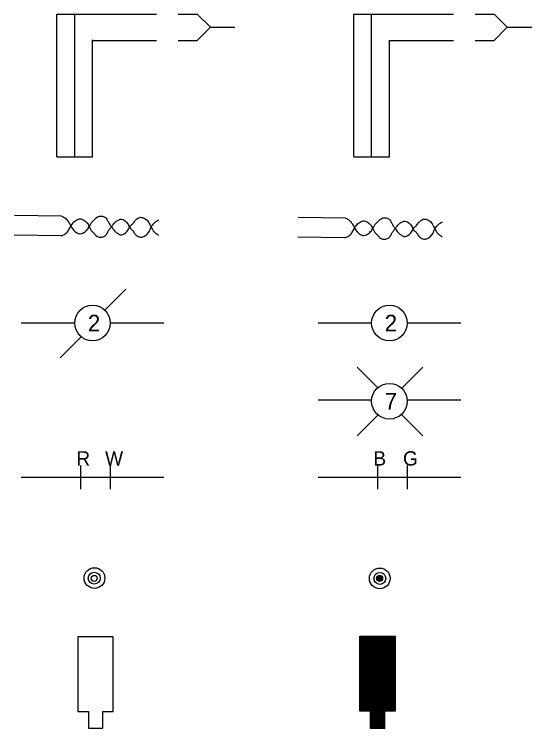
# Model space of a CAD drawing. Extents: x 1709823 to 1716999, y 1398858 to 1402388.
# Drawn here: x 1716716.4 to 1716795.7, y 1401662.1 to 1401771.6 of the extents above; entities that cross this region are included whole.
import ezdxf

# ---------------------------------------------------------------- set-up
doc = ezdxf.new("R2010")
doc.units = 0
doc.layers.add('Signals_PR_Notes', color=7, linetype='Continuous')

msp = doc.modelspace()

# ---------------------------------------------------------------- linework, layer by layer
at = {"layer": 'Signals_PR_Notes'}
for p, q in [((1716722.9, 1401749.76), (1716722.9, 1401771.61)), ((1716722.9, 1401771.61), (1716728.36, 1401771.61)), ((1716725.63, 1401749.76), (1716725.63, 1401771.61)), ((1716728.36, 1401771.61), (1716738.19, 1401771.61)), ((1716741.51, 1401771.61), (1716744.43, 1401771.61)), ((1716744.43, 1401771.61), (1716746.43, 1401769.61)), ((1716768.42, 1401749.76), (1716768.42, 1401771.61)), ((1716768.42, 1401771.61), (1716773.89, 1401771.61)), ((1716771.16, 1401749.76), (1716771.16, 1401771.61)), ((1716773.89, 1401771.61), (1716783.72, 1401771.61)), ((1716787.04, 1401771.61), (1716789.95, 1401771.61)), ((1716789.95, 1401771.61), (1716791.95, 1401769.61)), ((1716744.43, 1401767.6), (1716746.43, 1401769.61)), ((1716746.43, 1401769.61), (1716750.19, 1401769.61)), ((1716789.95, 1401767.6), (1716791.95, 1401769.61)), ((1716791.95, 1401769.61), (1716795.71, 1401769.61)), ((1716728.36, 1401749.76), (1716728.36, 1401767.71)), ((1716728.36, 1401767.6), (1716738.19, 1401767.6)), ((1716741.51, 1401767.6), (1716744.43, 1401767.6)), ((1716773.89, 1401749.76), (1716773.89, 1401767.65)), ((1716773.89, 1401767.6), (1716783.72, 1401767.6)), ((1716787.04, 1401767.6), (1716789.95, 1401767.6)), ((1716722.9, 1401749.76), (1716728.36, 1401749.76)), ((1716768.42, 1401749.76), (1716773.89, 1401749.76)), ((1716723.59, 1401740.64), (1716716.41, 1401740.75)), ((1716767.08, 1401740.33), (1716759.89, 1401740.43)), ((1716723.55, 1401737.64), (1716716.36, 1401737.74)), ((1716767.03, 1401737.32), (1716759.85, 1401737.43)), ((1716730.25, 1401726.24), (1716733.47, 1401729.46)), ((1716725.64, 1401724.27), (1716717.44, 1401724.27)), ((1716739.29, 1401724.27), (1716731.1, 1401724.27)), ((1716771.15, 1401724.27), (1716762.97, 1401724.27)), ((1716784.82, 1401724.27), (1716776.61, 1401724.27)), ((1716726.61, 1401722.17), (1716723.39, 1401718.95)), ((1716772.14, 1401714.26), (1716768.92, 1401717.48)), ((1716775.78, 1401714.26), (1716779, 1401717.48)), ((1716771.18, 1401712.44), (1716762.97, 1401712.44)), ((1716784.82, 1401712.44), (1716776.6, 1401712.44)), ((1716772.14, 1401710.19), (1716768.92, 1401706.97)), ((1716775.78, 1401710.19), (1716779, 1401706.97)), ((1716726.55, 1401698.78), (1716726.55, 1401702.42)), ((1716731.1, 1401698.78), (1716731.1, 1401702.42)), ((1716772.1, 1401698.78), (1716772.1, 1401702.42)), ((1716776.65, 1401698.78), (1716776.65, 1401702.42)), ((1716739.29, 1401700.6), (1716717.44, 1401700.6)), ((1716784.82, 1401700.6), (1716762.97, 1401700.6))]:
    msp.add_line(p, q, dxfattribs=at)
msp.add_lwpolyline([(1716772.44, 1401685.55), (1716772.31, 1401685.53), (1716772.21, 1401685.48), (1716772.13, 1401685.41), (1716772.06, 1401685.32), (1716772.01, 1401685.17), (1716772.02, 1401685.02), (1716772.1, 1401684.88), (1716772.22, 1401684.78), (1716772.41, 1401684.72), (1716772.56, 1401684.74), (1716772.68, 1401684.84), (1716772.77, 1401684.96), (1716772.8, 1401685.07), (1716772.81, 1401685.2), (1716772.76, 1401685.32), (1716772.68, 1401685.43), (1716772.58, 1401685.49), (1716772.46, 1401685.5), (1716772.3, 1401685.47), (1716772.18, 1401685.41), (1716772.11, 1401685.3), (1716772.07, 1401685.18), (1716772.09, 1401685.04), (1716772.16, 1401684.9), (1716772.25, 1401684.83), (1716772.43, 1401684.78), (1716772.55, 1401684.82), (1716772.68, 1401684.92), (1716772.75, 1401685.06), (1716772.73, 1401685.23), (1716772.64, 1401685.35), (1716772.54, 1401685.43), (1716772.34, 1401685.41), (1716772.21, 1401685.34), (1716772.13, 1401685.22), (1716772.14, 1401685.09), (1716772.18, 1401684.96), (1716772.3, 1401684.87), (1716772.43, 1401684.83), (1716772.56, 1401684.9), (1716772.68, 1401685), (1716772.68, 1401685.14), (1716772.63, 1401685.27), (1716772.55, 1401685.34), (1716772.43, 1401685.36), (1716772.31, 1401685.32), (1716772.24, 1401685.27), (1716772.2, 1401685.19), (1716772.22, 1401685.03), (1716772.3, 1401684.93), (1716772.46, 1401684.9), (1716772.58, 1401684.98), (1716772.64, 1401685.1), (1716772.59, 1401685.22), (1716772.47, 1401685.3), (1716772.36, 1401685.29), (1716772.29, 1401685.22), (1716772.28, 1401685.12), (1716772.33, 1401684.99), (1716772.46, 1401684.96), (1716772.55, 1401685.02), (1716772.57, 1401685.12), (1716772.52, 1401685.21), (1716772.46, 1401685.25), (1716772.35, 1401685.2), (1716772.35, 1401685.11), (1716772.36, 1401685.03), (1716772.45, 1401685.02), (1716772.52, 1401685.06), (1716772.5, 1401685.16), (1716772.43, 1401685.19), (1716772.41, 1401685.15), (1716772.41, 1401685.08), (1716772.44, 1401685.05), (1716772.46, 1401685.11)], dxfattribs=at)
for points in [[(1716726.12, 1401676.18), (1716726.12, 1401664.7), (1716727.76, 1401664.7), (1716727.76, 1401662.14), (1716729.93, 1401662.14), (1716729.93, 1401664.7), (1716731.53, 1401664.7), (1716731.53, 1401676.18)], [(1716769.36, 1401676.25), (1716774.76, 1401676.25), (1716774.76, 1401664.74), (1716769.36, 1401664.74)], [(1716769.49, 1401676.12), (1716774.63, 1401676.11), (1716774.63, 1401664.87), (1716769.49, 1401664.88)], [(1716769.63, 1401675.98), (1716774.5, 1401675.98), (1716774.5, 1401665.01), (1716769.63, 1401665.01)], [(1716769.73, 1401675.88), (1716774.39, 1401675.88), (1716774.39, 1401665.11), (1716769.73, 1401665.11)], [(1716769.86, 1401675.75), (1716774.26, 1401675.74), (1716774.26, 1401665.24), (1716769.86, 1401665.25)], [(1716769.97, 1401675.64), (1716774.15, 1401675.63), (1716774.15, 1401665.35), (1716769.97, 1401665.36)], [(1716770.13, 1401675.47), (1716773.99, 1401675.48), (1716773.99, 1401665.52), (1716770.13, 1401665.52)], [(1716770.24, 1401675.37), (1716773.88, 1401675.37), (1716773.88, 1401665.62), (1716770.24, 1401665.62)], [(1716770.35, 1401675.27), (1716773.78, 1401675.27), (1716773.78, 1401665.73), (1716770.35, 1401665.73)], [(1716770.45, 1401675.16), (1716773.67, 1401675.16), (1716773.67, 1401665.83), (1716770.45, 1401665.83)], [(1716770.56, 1401675.05), (1716773.56, 1401675.05), (1716773.56, 1401665.94), (1716770.56, 1401665.94)], [(1716770.7, 1401674.91), (1716773.43, 1401674.91), (1716773.43, 1401666.07), (1716770.7, 1401666.08)], [(1716770.8, 1401674.81), (1716773.32, 1401674.8), (1716773.32, 1401666.19), (1716770.8, 1401666.19)], [(1716770.88, 1401674.73), (1716773.24, 1401674.73), (1716773.24, 1401666.26), (1716770.88, 1401666.27)], [(1716770.94, 1401674.67), (1716773.18, 1401674.67), (1716773.19, 1401666.32), (1716770.94, 1401666.32)], [(1716771.07, 1401674.54), (1716773.05, 1401674.54), (1716773.05, 1401666.45), (1716771.07, 1401666.46)], [(1716771.17, 1401674.44), (1716772.95, 1401674.43), (1716772.95, 1401666.56), (1716771.17, 1401666.56)], [(1716771.29, 1401674.32), (1716772.84, 1401674.33), (1716772.84, 1401666.66), (1716771.29, 1401666.66)], [(1716771.36, 1401674.25), (1716772.76, 1401674.24), (1716772.76, 1401666.75), (1716771.36, 1401666.75)], [(1716771.47, 1401674.13), (1716772.65, 1401674.14), (1716772.66, 1401666.85), (1716771.47, 1401666.85)], [(1716771.6, 1401674), (1716772.52, 1401674), (1716772.52, 1401666.98), (1716771.6, 1401666.99)], [(1716771.74, 1401673.87), (1716772.39, 1401673.87), (1716772.38, 1401667.12), (1716771.74, 1401667.12)], [(1716771.9, 1401673.71), (1716772.22, 1401673.71), (1716772.22, 1401667.28), (1716771.91, 1401667.28)], [(1716772.01, 1401673.6), (1716772.12, 1401673.6), (1716772.12, 1401667.38), (1716772.01, 1401667.39)], [(1716770.99, 1401664.77), (1716773.16, 1401664.77), (1716773.16, 1401662.07), (1716770.99, 1401662.08)], [(1716771.04, 1401664.71), (1716773.1, 1401664.71), (1716773.1, 1401662.12), (1716771.04, 1401662.13)], [(1716771.13, 1401664.63), (1716773.02, 1401664.63), (1716773.03, 1401662.21), (1716771.13, 1401662.21)], [(1716771.17, 1401664.59), (1716772.98, 1401664.59), (1716772.98, 1401662.25), (1716771.17, 1401662.25)], [(1716771.27, 1401664.49), (1716772.87, 1401664.48), (1716772.87, 1401662.36), (1716771.28, 1401662.36)], [(1716771.43, 1401664.32), (1716772.71, 1401664.32), (1716772.71, 1401662.52), (1716771.44, 1401662.52)], [(1716771.6, 1401664.16), (1716772.55, 1401664.15), (1716772.55, 1401662.68), (1716771.6, 1401662.68)], [(1716771.69, 1401664.08), (1716772.47, 1401664.08), (1716772.47, 1401662.77), (1716771.69, 1401662.77)], [(1716771.78, 1401663.97), (1716772.37, 1401663.97), (1716772.37, 1401662.87), (1716771.78, 1401662.87)], [(1716771.89, 1401663.87), (1716772.26, 1401663.87), (1716772.26, 1401662.97), (1716771.89, 1401662.97)], [(1716772, 1401663.76), (1716772.15, 1401663.76), (1716772.15, 1401663.08), (1716772, 1401663.08)]]:
    msp.add_lwpolyline(points, close=True, dxfattribs=at)
for centre, radius in [((1716728.36, 1401724.27), 2.73), ((1716773.89, 1401724.27), 2.73), ((1716773.89, 1401712.28), 2.73), ((1716728.66, 1401685.17), 1.59), ((1716728.63, 1401685.15), 0.911), ((1716772.41, 1401685.12), 1.59), ((1716772.42, 1401685.11), 0.911), ((1716728.62, 1401685.12), 0.455), ((1716772.39, 1401685.13), 0.455)]:
    msp.add_circle(centre, radius, dxfattribs=at)
for points in [[(1716723.59, 1401740.64), (1716724.1, 1401740.42), (1716724.55, 1401739.98), (1716724.87, 1401739.46), (1716725.39, 1401738.59), (1716725.94, 1401738.11), (1716726.48, 1401737.94), (1716726.9, 1401738.07), (1716727.39, 1401738.42), (1716727.81, 1401738.97), (1716728.04, 1401739.4), (1716728.26, 1401739.75), (1716728.62, 1401740.07), (1716728.94, 1401740.42), (1716729.29, 1401740.61), (1716729.9, 1401740.64), (1716730.37, 1401740.44), (1716730.68, 1401739.95), (1716730.93, 1401739.51), (1716731.23, 1401739.07), (1716731.58, 1401738.59), (1716731.99, 1401738.16), (1716732.2, 1401738.04), (1716732.57, 1401737.81), (1716733.42, 1401738.12), (1716733.88, 1401738.66), (1716734.18, 1401739.19), (1716734.56, 1401739.52), (1716734.78, 1401739.85), (1716735.12, 1401740.18), (1716735.74, 1401740.48), (1716736.26, 1401740.35), (1716736.84, 1401739.91), (1716737.25, 1401739.16), (1716737.67, 1401738.43), (1716738.07, 1401738.03), (1716738.5, 1401737.75)], [(1716723.53, 1401737.63), (1716724.05, 1401737.85), (1716724.51, 1401738.27), (1716724.85, 1401738.78), (1716725.4, 1401739.63), (1716725.95, 1401740.1), (1716726.5, 1401740.25), (1716726.92, 1401740.1), (1716727.4, 1401739.74), (1716727.81, 1401739.19), (1716728.01, 1401738.75), (1716728.23, 1401738.39), (1716728.57, 1401738.05), (1716728.88, 1401737.7), (1716729.23, 1401737.5), (1716729.84, 1401737.45), (1716730.32, 1401737.64), (1716730.64, 1401738.12), (1716730.9, 1401738.55), (1716731.22, 1401738.98), (1716731.58, 1401739.45), (1716732, 1401739.87), (1716732.22, 1401739.99), (1716732.59, 1401740.2), (1716733.43, 1401739.87), (1716733.88, 1401739.31), (1716734.16, 1401738.78), (1716734.53, 1401738.44), (1716734.74, 1401738.1), (1716735.07, 1401737.76), (1716735.68, 1401737.44), (1716736.21, 1401737.55), (1716736.8, 1401737.97), (1716737.23, 1401738.72), (1716737.67, 1401739.44), (1716738.09, 1401739.82), (1716738.53, 1401740.09)], [(1716767.03, 1401737.33), (1716767.55, 1401737.54), (1716768.01, 1401737.97), (1716768.35, 1401738.48), (1716768.89, 1401739.33), (1716769.45, 1401739.79), (1716770, 1401739.95), (1716770.41, 1401739.8), (1716770.9, 1401739.44), (1716771.3, 1401738.89), (1716771.51, 1401738.45), (1716771.72, 1401738.09), (1716772.07, 1401737.75), (1716772.38, 1401737.4), (1716772.73, 1401737.19), (1716773.34, 1401737.15), (1716773.81, 1401737.33), (1716774.14, 1401737.82), (1716774.4, 1401738.25), (1716774.72, 1401738.68), (1716775.08, 1401739.14), (1716775.5, 1401739.57), (1716775.71, 1401739.68), (1716776.09, 1401739.9), (1716776.93, 1401739.57), (1716777.38, 1401739.01), (1716777.66, 1401738.48), (1716778.03, 1401738.14), (1716778.24, 1401737.8), (1716778.57, 1401737.46), (1716779.18, 1401737.14), (1716779.71, 1401737.25), (1716780.3, 1401737.67), (1716780.72, 1401738.41), (1716781.17, 1401739.13), (1716781.59, 1401739.52), (1716782.02, 1401739.79)], [(1716767.09, 1401740.38), (1716767.6, 1401740.15), (1716768.05, 1401739.71), (1716768.37, 1401739.2), (1716768.89, 1401738.33), (1716769.44, 1401737.85), (1716769.98, 1401737.68), (1716770.4, 1401737.81), (1716770.89, 1401738.16), (1716771.31, 1401738.7), (1716771.54, 1401739.13), (1716771.76, 1401739.48), (1716772.12, 1401739.81), (1716772.44, 1401740.16), (1716772.79, 1401740.35), (1716773.4, 1401740.38), (1716773.87, 1401740.18), (1716774.18, 1401739.68), (1716774.43, 1401739.25), (1716774.73, 1401738.81), (1716775.08, 1401738.33), (1716775.49, 1401737.9), (1716775.7, 1401737.78), (1716776.07, 1401737.55), (1716776.92, 1401737.85), (1716777.38, 1401738.4), (1716777.68, 1401738.93), (1716778.06, 1401739.25), (1716778.28, 1401739.58), (1716778.62, 1401739.91), (1716779.24, 1401740.22), (1716779.76, 1401740.09), (1716780.34, 1401739.65), (1716780.75, 1401738.9), (1716781.17, 1401738.17), (1716781.57, 1401737.77), (1716782, 1401737.49)]]:
    msp.add_spline(points, degree=3, dxfattribs=at)

# ---------------------------------------------------------------- texts
for s, height, p in [('2', 2.55, (1716727.65, 1401722.99)), ('2', 2.55, (1716773.17, 1401722.99)), ('7', 2.55, (1716773.17, 1401711.01)), ('R', 2.19, (1716725.88, 1401702.42)), ('W', 2.19, (1716730.29, 1401702.42)), ('B', 2.19, (1716771.43, 1401702.42)), ('G', 2.19, (1716775.98, 1401702.42))]:
    msp.add_text(s, height=height, dxfattribs=at).set_placement(p)

doc.saveas('drawing.dxf')
